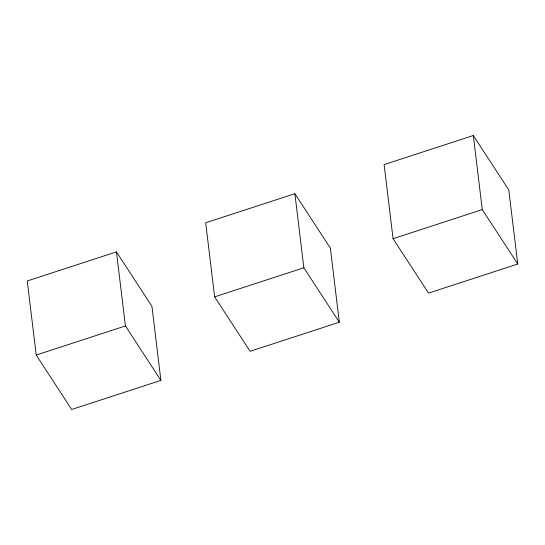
<?xml version="1.0" encoding="UTF-8"?>
<svg xmlns="http://www.w3.org/2000/svg" width="545" height="545" viewBox="0 0 545 545"><rect width="100%" height="100%" fill="white"/><g stroke="black" fill="none" stroke-linecap="round" stroke-linejoin="round"><path stroke-width="0.82" d="M116.46 251.879L27.25 280.968L36.215 355.04L71.688 409.486L160.898 380.396L151.932 306.317L116.46 251.879L125.425 325.951L160.898 380.396M294.886 193.693L205.676 222.782L214.641 296.861L250.114 351.307L339.324 322.218L330.359 248.139L294.886 193.693L303.851 267.772L339.324 322.218M473.312 135.514L384.102 164.604L393.068 238.683L428.54 293.121L517.75 264.032L508.785 189.96L473.312 135.514L482.277 209.593L517.75 264.032M36.215 355.04L125.425 325.951M214.641 296.861L303.851 267.772M393.068 238.683L482.277 209.593"/></g></svg>
